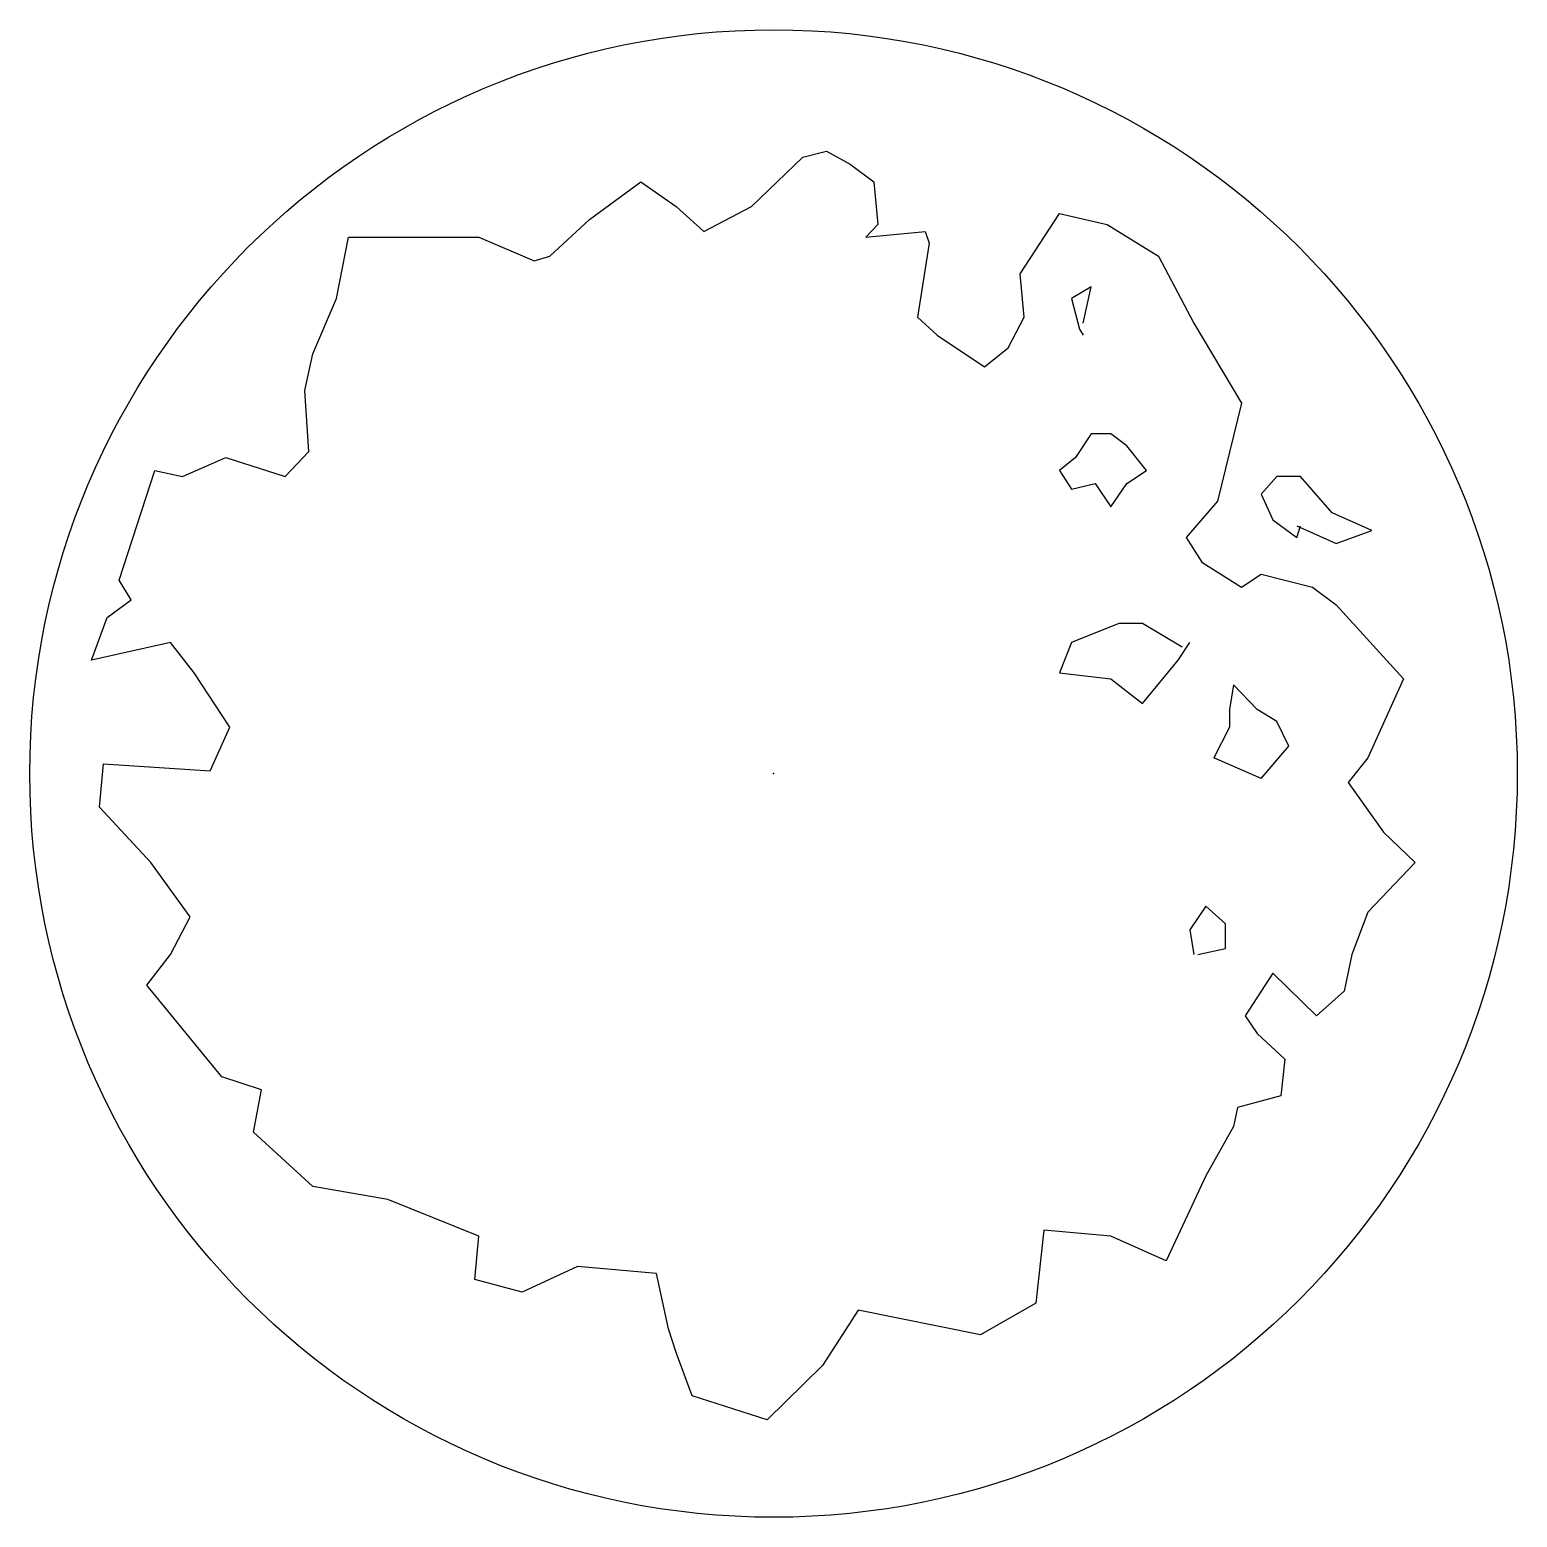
# Model space of a CAD drawing. Extents: x 332428 to 333428, y 63682 to 64682.
import ezdxf

# ---------------------------------------------------------------- set-up
doc = ezdxf.new("R2010")
doc.units = 0
doc.header["$MEASUREMENT"] = 0
doc.layers.get('0').update_dxf_attribs({"linetype": 'CONTINUOUS'})
doc.layers.add('ORIGIN', color=7, linetype='CONTINUOUS')

msp = doc.modelspace()

# ---------------------------------------------------------------- linework, layer by layer
at = {"color": 7, "linetype": 'CONTINUOUS'}
for p, q in [((332913.6, 64562.7), (332948.1, 64595.9)), ((332948.1, 64595.9), (332964.1, 64599.9)), ((332964.1, 64599.9), (332980, 64591.2)), ((332980, 64591.2), (332995.9, 64579.3)), ((332804.7, 64554.1), (332839.2, 64579.3)), ((332839.2, 64579.3), (332863.1, 64562.7)), ((332995.9, 64579.3), (332998.6, 64550.7)), ((332863.1, 64562.7), (332881.7, 64546.1)), ((332881.7, 64546.1), (332913.6, 64562.7)), ((332778.1, 64529.5), (332804.7, 64554.1)), ((332998.6, 64550.7), (332990.6, 64542.1)), ((333094.2, 64517.5), (333120.8, 64558)), ((333120.8, 64558), (333152.7, 64550.7)), ((333152.7, 64550.7), (333187.2, 64529.5)), ((332634.7, 64500.9), (332642.7, 64542.1)), ((332642.7, 64542.1), (332730.3, 64542.1)), ((332730.3, 64542.1), (332767.5, 64526.2)), ((332990.6, 64542.1), (333030.5, 64546.1)), ((333030.5, 64546.1), (333033.1, 64538.1)), ((333033.1, 64538.1), (333025.2, 64488.3)), ((332767.5, 64526.2), (332778.1, 64529.5)), ((333187.2, 64529.5), (333211.1, 64484.3)), ((333096.9, 64488.3), (333094.2, 64517.5)), ((332618.8, 64463.7), (332634.7, 64500.9)), ((333142, 64508.9), (333128.8, 64500.9)), ((333128.8, 64500.9), (333134.1, 64480.3)), ((333136.7, 64484.3), (333142, 64508.9)), ((333025.2, 64488.3), (333038.4, 64476.4)), ((333086.2, 64467.7), (333096.9, 64488.3)), ((333134.1, 64480.3), (333136.7, 64476.4)), ((333211.1, 64484.3), (333243, 64430.5)), ((333038.4, 64476.4), (333070.3, 64455.1)), ((332613.4, 64439.2), (332618.8, 64463.7)), ((333070.3, 64455.1), (333086.2, 64467.7)), ((332616.1, 64398), (332613.4, 64439.2)), ((333243, 64430.5), (333227, 64364.8)), ((333142, 64409.9), (333131.4, 64394)), ((333155.3, 64409.9), (333142, 64409.9)), ((333165.9, 64402), (333155.3, 64409.9)), ((333179.2, 64385.4), (333165.9, 64402)), ((332531.1, 64381.4), (332560.3, 64394)), ((332560.3, 64394), (332600.2, 64381.4)), ((332600.2, 64381.4), (332616.1, 64398)), ((333131.4, 64394), (333120.8, 64385.4)), ((332488.6, 64311.7), (332512.5, 64385.4)), ((332512.5, 64385.4), (332531.1, 64381.4)), ((333120.8, 64385.4), (333128.8, 64372.8)), ((333165.9, 64376.7), (333179.2, 64385.4)), ((333266.9, 64381.4), (333256.2, 64369.4)), ((333282.8, 64381.4), (333266.9, 64381.4)), ((333304.1, 64356.8), (333282.8, 64381.4)), ((333128.8, 64372.8), (333144.7, 64376.7)), ((333144.7, 64376.7), (333155.3, 64360.8)), ((333155.3, 64360.8), (333165.9, 64376.7)), ((333227, 64364.8), (333205.8, 64340.2)), ((333256.2, 64369.4), (333264.2, 64352.2)), ((333264.2, 64352.2), (333280.2, 64340.2)), ((333330.6, 64344.9), (333304.1, 64356.8)), ((333205.8, 64340.2), (333216.4, 64323.6)), ((333280.2, 64348.2), (333306.7, 64336.2)), ((333280.2, 64340.2), (333282.8, 64348.2)), ((333306.7, 64336.2), (333330.6, 64344.9)), ((333216.4, 64323.6), (333243, 64307)), ((332496.6, 64298.4), (332488.6, 64311.7)), ((333243, 64307), (333256.2, 64315.7)), ((333256.2, 64315.7), (333290.8, 64307)), ((333290.8, 64307), (333306.7, 64295.1)), ((332480.6, 64286.4), (332496.6, 64298.4)), ((333306.7, 64295.1), (333351.9, 64245.3)), ((332470, 64257.9), (332480.6, 64286.4)), ((333160.6, 64282.4), (333128.8, 64269.8)), ((333176.6, 64282.4), (333160.6, 64282.4)), ((333203.1, 64266.5), (333176.6, 64282.4)), ((332523.1, 64269.8), (332470, 64257.9)), ((332539.1, 64249.2), (332523.1, 64269.8)), ((333128.8, 64269.8), (333120.8, 64249.2)), ((333200.5, 64257.9), (333208.4, 64269.8)), ((333176.6, 64228.7), (333200.5, 64257.9)), ((332563, 64212.7), (332539.1, 64249.2)), ((333120.8, 64249.2), (333155.3, 64245.3)), ((333155.3, 64245.3), (333176.6, 64228.7)), ((333237.7, 64241.3), (333235, 64224.7)), ((333253.6, 64224.7), (333237.7, 64241.3)), ((333351.9, 64245.3), (333328, 64192.1)), ((333235, 64224.7), (333235, 64212.7)), ((333266.9, 64216.7), (333253.6, 64224.7)), ((332549.7, 64183.5), (332563, 64212.7)), ((333235, 64212.7), (333224.4, 64192.1)), ((333274.8, 64200.1), (333266.9, 64216.7)), ((333256.2, 64178.2), (333274.8, 64200.1)), ((333256.2, 64178.2), (333224.4, 64192.1)), ((333328, 64192.1), (333314.7, 64175.5)), ((332475.3, 64158.9), (332478, 64188.2)), ((332478, 64188.2), (332549.7, 64183.5)), ((333314.7, 64175.5), (333338.6, 64142.3)), ((332509.8, 64121.7), (332475.3, 64158.9)), ((333338.6, 64142.3), (333359.8, 64121.7)), ((332536.4, 64085.2), (332509.8, 64121.7)), ((333359.8, 64121.7), (333328, 64088.5)), ((333219.1, 64092.5), (333208.4, 64076.6)), ((333232.3, 64080.6), (333219.1, 64092.5)), ((332523.1, 64060), (332536.4, 64085.2)), ((333232.3, 64064), (333232.3, 64080.6)), ((333328, 64088.5), (333317.3, 64060)), ((333208.4, 64076.6), (333211.1, 64060)), ((333213.8, 64060), (333232.3, 64064)), ((332507.2, 64039.4), (332523.1, 64060)), ((333317.3, 64060), (333312, 64035.4)), ((333264.2, 64047.4), (333245.6, 64018.8)), ((333293.4, 64018.8), (333264.2, 64047.4)), ((332557.7, 63977.6), (332507.2, 64039.4)), ((333312, 64035.4), (333293.4, 64018.8)), ((333245.6, 64018.8), (333253.6, 64006.9)), ((333253.6, 64006.9), (333272.2, 63989.6)), ((333272.2, 63989.6), (333269.5, 63965)), ((332584.2, 63969), (332557.7, 63977.6)), ((332578.9, 63940.5), (332584.2, 63969)), ((333269.5, 63965), (333240.3, 63957.1)), ((333240.3, 63957.1), (333237.7, 63944.4)), ((332618.8, 63903.9), (332578.9, 63940.5)), ((333237.7, 63944.4), (333219.1, 63911.2)), ((333219.1, 63911.2), (333192.5, 63854.1)), ((332669.2, 63895.3), (332618.8, 63903.9)), ((332730.3, 63870.7), (332669.2, 63895.3)), ((332727.7, 63841.5), (332730.3, 63870.7)), ((333110.2, 63874.7), (333104.8, 63825.6)), ((333155.3, 63870.7), (333110.2, 63874.7)), ((333192.5, 63854.1), (333155.3, 63870.7)), ((332796.7, 63850.1), (332759.5, 63832.9)), ((332849.8, 63845.5), (332796.7, 63850.1)), ((332759.5, 63832.9), (332727.7, 63841.5)), ((332857.8, 63808.3), (332849.8, 63845.5)), ((332985.3, 63820.9), (332961.4, 63783.7)), ((333067.7, 63804.3), (332985.3, 63820.9)), ((333104.8, 63825.6), (333067.7, 63804.3)), ((332863.1, 63792.4), (332857.8, 63808.3)), ((332873.8, 63763.2), (332863.1, 63792.4)), ((332961.4, 63783.7), (332924.2, 63747.2)), ((332924.2, 63747.2), (332873.8, 63763.2))]:
    msp.add_line(p, q, dxfattribs=at)
msp.add_circle((332928.5, 64181.6), 500, dxfattribs=at)
at = {"layer": 'ORIGIN', "color": 170, "linetype": 'CONTINUOUS'}
msp.add_point((332928.5, 64181.6), dxfattribs=at)

doc.saveas('drawing.dxf')
